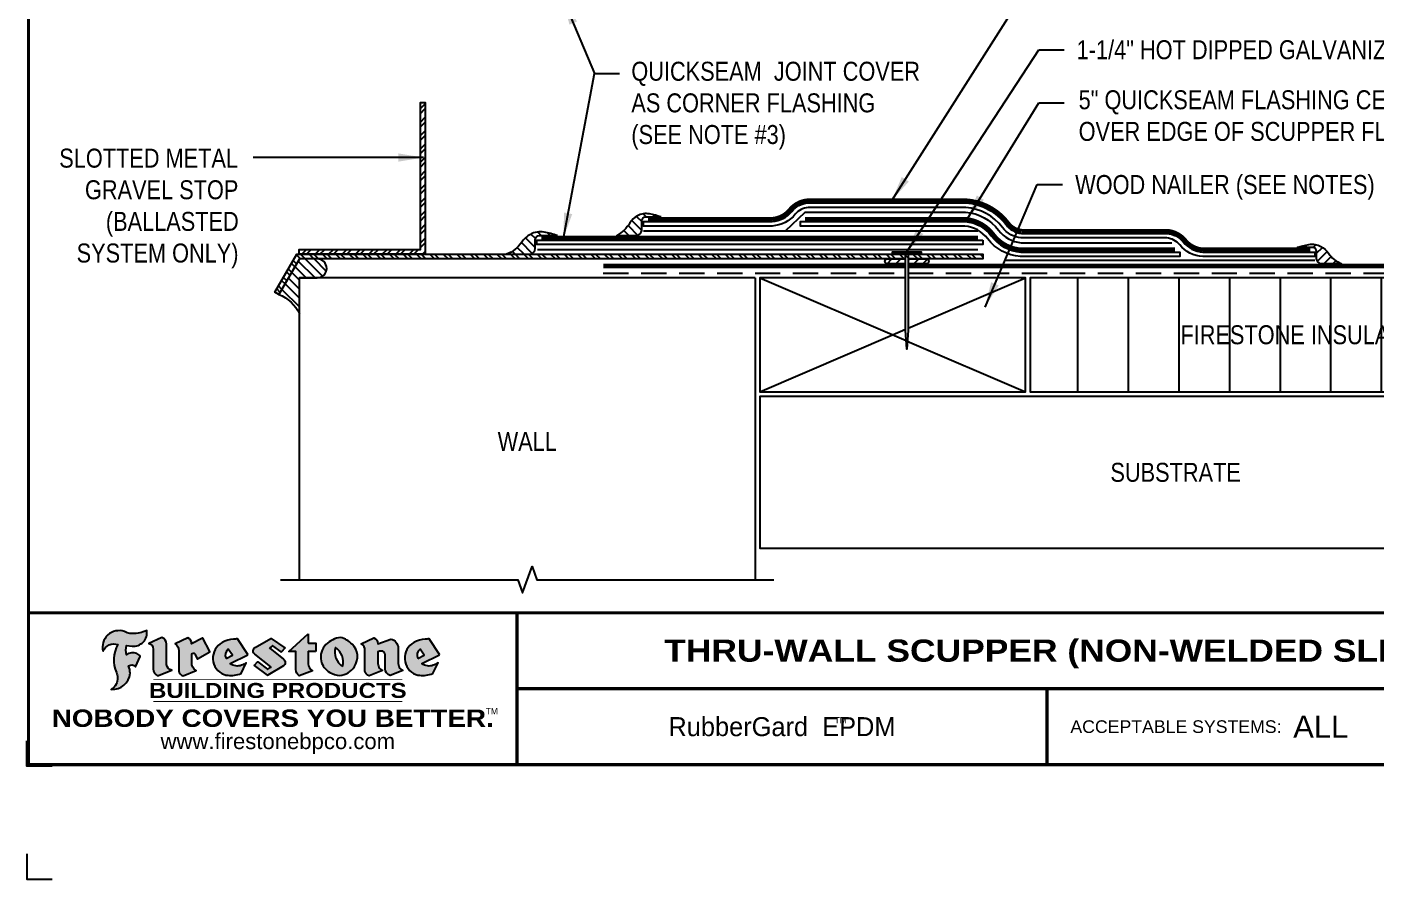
# Model space of a CAD drawing. Header units: inches. Extents: x 233.4 to 253.5, y 56 to 72.7.
# Drawn here: x 233.45 to 246.78, y 55.96 to 64.38 of the extents above; entities that cross this region are included whole.
import ezdxf
from ezdxf.enums import TextEntityAlignment as Align

# ---------------------------------------------------------------- set-up
doc = ezdxf.new("R2010")
doc.units = ezdxf.units.IN
doc.header["$MEASUREMENT"] = 0
doc.linetypes.add('HIDDEN', pattern=[0.375, 0.25, -0.125])
doc.layers.get('0').update_dxf_attribs({"linetype": 'CONTINUOUS'})
doc.layers.get('DEFPOINTS').update_dxf_attribs({"linetype": 'CONTINUOUS'})
for name, color, linetype in [('FSBP-ACCESSORY-OTHER', 7, 'CONTINUOUS'), ('FSBP-ADHESIVE', 1, 'HIDDEN'), ('FSBP-ANNO-NOTE', 7, 'CONTINUOUS'), ('FSBP-INSULATION', 7, 'CONTINUOUS'), ('FSBP-MEMBRANE', 7, 'CONTINUOUS'), ('FSBP-SEALANTS', 1, 'CONTINUOUS'), ('FSBP-SUBSTRATE-GENERIC', 9, 'CONTINUOUS'), ('FSBP-TTLB', 7, 'CONTINUOUS'), ('FSBP-TTLB-BORDER', 7, 'CONTINUOUS'), ('FSBP-TTLB-TEXT', 7, 'CONTINUOUS'), ('FSBP-WALL-CURB', 9, 'CONTINUOUS'), ('FSBP-WOOD', 7, 'CONTINUOUS')]:
    doc.layers.add(name, color=color, linetype=linetype)
doc.styles.add('FSBP_ARIAL', font='arial.ttf')
doc.styles.add('FSBP_ARIAL_BOLD', font='')
doc.styles.add('FSBP_ARIAL_NAR', font='ARIALN.TTF')
doc.styles.add('FSBP_BANKGOTHIC', font='bgothm.ttf')
doc.styles.get('FSBP_ARIAL_BOLD').set_extended_font_data('Arial Black')
doc.linetypes.add('ZIGZAG', pattern='A,0.0001,-0.2,[131,ltypeshp.shx,S=0.2,R=0,X=-0.2,Y=0],-0.4,[131,ltypeshp.shx,S=0.2,R=180,X=0.2,Y=0],-0.2', length=0.8001)
doc.dimstyles.new('FSBP-LEADER', dxfattribs={"dimtxt": 0.1875, "dimasz": 0.25, "dimexe": 0.0625, "dimexo": 0.125, "dimgap": 0.125, "dimtad": 0, "dimtih": 1, "dimtoh": 1, "dimdec": 4, "dimzin": 0, "dimdsep": 46, "dimlunit": 4, "dimtxsty": 'FSBP_ARIAL_NAR', "dimcen": 0.09375, "dimclrd": 256, "dimclre": 256, "dimclrt": 256, "dimadec": 0, "dimazin": 0, "dimtfac": 1, "dimtdec": 4, "dimtofl": 0, "dimtmove": 0, "dimatfit": 3, "dimfxl": 0, "dimtolj": 1, "dimtzin": 0, "dimlwd": -1, "dimlwe": -1, "dimarcsym": 0})

# ---------------------------------------------------------------- blocks, each defined once
blk = doc.blocks.new('TTLB-EPDM_1')
at = {"layer": 'FSBP-TTLB-TEXT'}
h = blk.add_hatch(color=1, dxfattribs=at)
edge = h.paths.add_edge_path()
edge.add_arc((1.037309769669573, -0.1982514792917306), 0.1319107607348553, 264.0410451462098, 370.3106169565175)
edge.add_arc((1.027551646585694, 0.1214293576525799), 0.3273056962876235, 270.05058356628535, 295.23459397187514, ccw=False)
edge.add_arc((1.022801957313345, -0.06680179986895154), 0.1391656561713503, 249.3281275763668, 272.0749124149863, ccw=False)
edge.add_line((0.9736743133014443, -0.1970076156048179), (0.9474927838574558, -0.1852745150568325))
edge.add_arc((0.8939498971398288, -0.3394262635682071), 0.1631857907024099, 70.84590087378872, 194.3325259843273)
edge.add_arc((0.8444260109029493, -0.4259936440910768), 0.1179914261095279, 70.96950098067128, 156.9641407594482, ccw=False)
edge.add_arc((1.153141409296894, -0.4684497516079468), 0.3110405457095052, 150.3231137483159, 203.2084295854517)
edge.add_arc((0.7562495500622943, -0.6412608153899899), 0.1218587156617311, 0.8849157075190988, 24.34668939894999, ccw=False)
edge.add_arc((0.7493781665697374, -0.6475258110744375), 0.1289731377238325, -58.36655102076742, 3.6216782311386737, ccw=False)
edge.add_arc((0.8256699029544474, -0.5792158350996106), 0.1783301886510354, 267.2205474105585, 354.1381621173521)
edge.add_arc((0.7903121048625305, -0.6011409294291745), 0.212787892960859, 0.9996158580669322, 21.00503380861244)
edge.add_arc((1.01880712263941, -0.5666691048185161), 0.05136395668415847, 40.82117713173261, 125.52727787225791, ccw=False)
edge.add_line((1.057676976260041, -0.5330924682126437), (1.102776947655911, -0.4308018311949837))
edge.add_arc((1.040858222524664, -0.4699705673995949), 0.07326744446031509, 32.31675181867256, 66.31481236598174)
edge.add_arc((1.032262518825329, -0.5063316993097662), 0.1102246948011782, 69.8179132332389, 125.254734720681)
edge.add_arc((1.127708877207287, -0.368959353531244), 0.1659710644737306, 164.1569669952081, 196.5811013160487, ccw=False)
edge.add_line((0.9680425188342383, -0.3236487780942383), (1.023615334387159, -0.3294494641845773))
h = blk.add_hatch(color=1, dxfattribs=at)
edge = h.paths.add_edge_path()
edge.add_line((1.275239419159561, -0.6223407783464694), (1.415345367376062, -0.5660418822574371))
edge.add_arc((1.421019305783958, -0.5090099247487757), 0.05731350411836949, 181.9717871001989, 264.31851000495806, ccw=False)
edge.add_line((1.363739737527226, -0.5109819325197265), (1.363412352251203, -0.3102363679013962))
edge.add_arc((1.294263659668751, -0.3103491388303989), 0.06914878453844908, 0.0934405599591014, 72.42834396969012)
edge.add_line((1.315139561173908, -0.2444268274366692), (1.186839444240604, -0.3024209471341379))
edge.add_arc((1.175246268095289, -0.3585110609420917), 0.05727567197445628, -0.017399788185912257, 78.322067691347, ccw=False)
edge.add_line((1.232521937428658, -0.3585284546236807), (1.232574268422297, -0.555126496687123))
edge.add_arc((1.305699496415486, -0.5558575689677219), 0.07312888236350451, 179.4272023230205, 245.3845503102953)
h = blk.add_hatch(color=1, dxfattribs=at)
edge = h.paths.add_edge_path()
edge.add_line((1.792026821926584, -0.3839679064720229), (1.722158956877934, -0.2518542302253621))
edge.add_arc((1.720119655279638, -0.2529327078887852), 0.002306916790721817, 27.87197133405656, 117.3766794470751)
edge.add_line((1.719058846382097, -0.250884159729182), (1.610638460368705, -0.3070279753467702))
edge.add_arc((1.547088841662962, -0.3061026658494403), 0.06355635479880145, 359.165808011073, 425.8793658831422)
edge.add_line((1.573061729235633, -0.2480956029480268), (1.446879247402876, -0.3051325108639702))
edge.add_arc((1.407812067100189, -0.370357133046621), 0.07602957263902092, -3.441403975725109, 59.07992244284969, ccw=False)
edge.add_line((1.483704536400296, -0.3749210150788969), (1.483704536400296, -0.5723838140635706))
edge.add_arc((1.54053746518044, -0.568254406115083), 0.05698275005415228, 184.1557352478595, 255.3066498366543)
edge.add_line((1.526084036778343, -0.6233736605654059), (1.657291340682093, -0.570650514527486))
edge.add_arc((1.688298576827198, -0.5021390388423987), 0.0752015358480571, 207.5160880841914, 245.649226723163, ccw=False)
edge.add_arc((1.721050197024907, -0.4914488168456328), 0.1093332836229113, 179.4823365255141, 204.5537900001094, ccw=False)
edge.add_line((1.611721375809452, -0.4904610114968335), (1.611721375809452, -0.4126404716788983))
edge.add_arc((1.628589765097195, -0.414159299036043), 0.01693662875851176, 28.356188110622725, 174.8549701683585, ccw=False)
edge.add_arc((1.627340435522395, -0.4197189881350504), 0.02111886817708033, 22.216893572439517, 40.10213956426492, ccw=False)
edge.add_line((1.646891420738257, -0.4117336534413738), (1.666638796144639, -0.4549750258192233))
edge.add_arc((1.668737246926742, -0.4540167099035481), 0.002306916790685496, 204.545128184284, 299.6323508190091)
edge.add_line((1.669877862091766, -0.4560219186518992), (1.791128135493295, -0.3870515928837648))
edge.add_line((1.791128135493295, -0.3870515928837648), (1.792026821926584, -0.3839679064720229))
h = blk.add_hatch(color=1, dxfattribs=at)
h.paths.add_polyline_path([(2.063388732080512, -0.2583237030618903, 0.02524281661523788), (2.025024361750752, -0.2610532129309178, 0.1213611957758757), (1.901773912052249, -0.3008158885520373, 0.6151668103976068), (1.93274136141747, -0.6099060679591872, 0.05306812109568645), (1.967936229862175, -0.617865745600497, 0.1150932231766138), (2.099126721549737, -0.5994933789882708), (2.151195569562105, -0.4944891916583316, -0.08755405562188731), (2.104230609512001, -0.5187113292177372, -0.265591761123442), (1.992692314386659, -0.5010701623316862), (2.165347897647223, -0.4141184325909109, 0.4518949533370738), (2.166222728871162, -0.4107679608846269)])
h.paths.add_polyline_path([(2.014217313945437, -0.4188965037300676), (1.951113654018855, -0.4515330109460507, -0.3720533890450154), (1.973177450672722, -0.3607130665457561)], flags=16)
h = blk.add_hatch(color=1, dxfattribs=at)
edge = h.paths.add_edge_path()
edge.add_arc((2.260407392426802, -0.3775796671688782), 0.04152450223225729, 123.20805433950699, 232.2027298779723, ccw=False)
edge.add_line((2.237665217914071, -0.3428366421988329), (2.393535971665983, -0.2540943745380986))
edge.add_arc((2.394677353533142, -0.2560991469722482), 0.002306916790741334, 55.64644466176611, 119.65426054492559, ccw=False)
edge.add_line((2.395979141996861, -0.2541946229174954), (2.531809646140459, -0.3470380726374032))
edge.add_arc((2.530468902927946, -0.3489153772789875), 0.002306916790700397, -42.731101238422525, 54.4661353739603, ccw=False)
edge.add_line((2.532163440279987, -0.3504807552658491), (2.498457913851155, -0.3869673252714421))
edge.add_arc((2.496763376499139, -0.3854019472845934), 0.002306916790672934, 233.7527076894875, 317.26889876138785, ccw=False)
edge.add_line((2.495399362263356, -0.38726241234572), (2.413849913492982, -0.3274738082119626))
edge.add_arc((2.412485899257181, -0.3293342732731342), 0.002306916790720064, 53.75270768979358, 124.4135619297835)
edge.add_line((2.41118211687575, -0.3274311136421062), (2.382933981293377, -0.346782838468144))
edge.add_arc((2.38423776367478, -0.3486859980991606), 0.002306916790694898, 124.4135619293799, 231.8459020253626)
edge.add_line((2.382812599816248, -0.3505000469010184), (2.519899969301207, -0.4581994452042721))
edge.add_arc((2.494247019847682, -0.4908523236374461), 0.04152450223225742, -55.21225898295222, 51.84590202520428, ccw=False)
edge.add_line((2.517938320565804, -0.5249552055672808), (2.364434947484597, -0.6179520922513717))
edge.add_arc((2.36323960192349, -0.6159790200102006), 0.002306916790726996, 233.2955624372927, 301.20872157023314, ccw=False)
edge.add_line((2.361860787187538, -0.6178285429225383), (2.231266621301074, -0.5204709167214361))
edge.add_arc((2.232647938930649, -0.5186232623475259), 0.002306916790697672, 135.5134179846393, 233.21798691998708, ccw=False)
edge.add_line((2.231002150870836, -0.5170067083764565), (2.262839375599356, -0.4845937328397696))
edge.add_arc((2.264485163659225, -0.4862102868108537), 0.002306916790748497, 53.0352839999411, 135.513417985369, ccw=False)
edge.add_line((2.265872365996302, -0.4843670465239001), (2.361834678328762, -0.5565872257804898))
edge.add_arc((2.363221880665761, -0.5547439854936304), 0.002306916790627066, 233.0352840000685, 302.2362632414394)
edge.add_line((2.36445241715569, -0.5566953042850713), (2.39428499383348, -0.5378823484768844))
edge.add_arc((2.393054457343549, -0.5359310296853765), 0.002306916790685166, 302.2362632406177, 412.2027298768422)
edge.add_line((2.394468296066179, -0.5341081404551886), (2.234958295420142, -0.4103916733127022))
h = blk.add_hatch(color=1, dxfattribs=at)
edge = h.paths.add_edge_path()
edge.add_line((2.763460561272041, -0.2072496393923444), (2.763460561272041, -0.2969520779963801))
edge.add_arc((2.765767478062699, -0.2969520779963943), 0.00230691679065842, 179.9999999996471, 269.9999999996471)
edge.add_line((2.765767478062685, -0.2992589947870528), (2.835417693520355, -0.2992589947870528))
edge.add_arc((2.835417693520355, -0.3015659115777538), 0.002306916790701052, 0, 90, ccw=False)
edge.add_line((2.837724610311056, -0.3015659115777538), (2.837724610311056, -0.3790761307453892))
edge.add_arc((2.83541769352037, -0.3790761307453749), 0.002306916790686842, 269.99999999964706, 359.99999999964706, ccw=False)
edge.add_line((2.835417693520355, -0.3813830475360618), (2.765767478062685, -0.3813830475360618))
edge.add_arc((2.765767478062699, -0.3836899643267202), 0.00230691679065842, 90.00000000035294, 180.0000000003529)
edge.add_line((2.763460561272041, -0.3836899643267344), (2.763460561272041, -0.5033995910642801))
edge.add_arc((2.836735953378943, -0.5071368822038516), 0.07337063740681413, 177.0802527808789, 245.3249543133826)
edge.add_line((2.806105814540615, -0.5738080530967267), (2.674529557384915, -0.6226036013049594))
edge.add_arc((2.708610405062069, -0.564298408791804), 0.06753517344606039, 177.0345319916277, 239.6926428024901, ccw=False)
edge.add_line((2.641165668230087, -0.560804539009709), (2.641165668230087, -0.3836899643267344))
edge.add_arc((2.638858751439429, -0.3836899643267202), 0.00230691679065842, 359.9999999996471, 449.999999999647)
edge.add_line((2.638858751439443, -0.3813830475360618), (2.572857950769389, -0.3813830475360618))
edge.add_line((2.572857950769389, -0.3813830475360618), (2.763460561272041, -0.2072496393923444))
h = blk.add_hatch(color=1, dxfattribs=at)
edge = h.paths.add_edge_path(flags=16)
edge.add_arc((2.940363509127394, -0.4847985213681437), 0.1684614578629418, 344.5558804047865, 417.0140046669545)
edge.add_arc((3.194458079644619, -0.3883534532477785), 0.1684614578629414, 164.5558804047864, 237.0140046669546)
edge = h.paths.add_edge_path()
edge.add_arc((3.069375116502199, -0.4399344555144872), 0.1828726885096673, 136.0914512150047, 191.213418978326)
edge.add_arc((3.064939550433406, -0.4318234379590333), 0.1803148804748503, 194.0167254156723, 240.6663730831859)
edge.add_arc((3.098047041778981, -0.3845058757092554), 0.2378525180183701, 239.2975390661776, 264.2889872773176)
edge.add_arc((3.04884478212623, -0.4190232383793012), 0.203760689247156, 277.1986764832036, 326.503572961274)
edge.add_arc((3.077739326803546, -0.4341046616465112), 0.171374865791709, 325.3768876809902, 406.3828327799087)
edge.add_arc((3.011839488065919, -0.4896144380417797), 0.2571945645850002, 44.28462553519766, 73.82901434867304)
edge.add_arc((3.117152499586992, -0.4983433120546693), 0.2579560664039132, 97.50292863483666, 134.1039137579027)
h = blk.add_hatch(color=1, dxfattribs=at)
edge = h.paths.add_edge_path()
edge.add_line((3.322690228557462, -0.5721896537377091), (3.322690228557462, -0.3749210150788969))
edge.add_arc((3.246797759257384, -0.3703571330465745), 0.076029572638996, 356.5585960242387, 419.0799224428129)
edge.add_line((3.285864939560099, -0.3051325108639702), (3.412047421392799, -0.2480956029480268))
edge.add_arc((3.386074533820159, -0.3061026658494941), 0.06355635479883807, 0.3962622833877276, 65.87936588318718, ccw=False)
edge.add_line((3.449629368605429, -0.3056631084210863), (3.580526418688805, -0.2593848434574539))
edge.add_arc((3.555744121700958, -0.3530904070730321), 0.09692726601172152, 2.366977007666776, 75.18615851992018, ccw=False)
edge.add_line((3.652588689330287, -0.3490873311063041), (3.652588689330287, -0.4883770011386872))
edge.add_arc((3.761877549389556, -0.4914934052703811), 0.1093332836229047, 178.3666365323574, 204.5537900000422)
edge.add_arc((3.729125929191727, -0.5021836272670953), 0.07520153584796169, 207.5160880841711, 245.2240541443093)
edge.add_line((3.697611150971852, -0.5704631245385627), (3.572585913552643, -0.6207021253773775))
edge.add_arc((3.59534718600759, -0.5526356419907701), 0.07177131519198746, 180.3328587115751, 251.51018566665869, ccw=False)
edge.add_line((3.523577081955409, -0.5530525936986663), (3.523577081955409, -0.4153032515383615))
edge.add_arc((3.486319529276879, -0.4148773504126441), 0.0372599868942854, 359.3450650296066, 449.0500281941028)
edge.add_arc((3.482769874121713, -0.4419622099033496), 0.06447454900600783, 86.29402372314017, 119.8211331593848)
edge.add_line((3.450707067966732, -0.3860252459975726), (3.450707067966732, -0.4904610114968335))
edge.add_arc((3.560035889182251, -0.491448816845647), 0.1093332836229751, 179.4823365255069, 204.5537900001023)
edge.add_arc((3.527284268984408, -0.5021390388424952), 0.07520153584796385, 207.5160880841699, 245.6492267231416)
edge.add_line((3.496277032839316, -0.570650514527486), (3.365069728935509, -0.6233736605654059))
edge.add_arc((3.37950248606194, -0.5682868177318081), 0.05694615642555727, 183.9298782390169, 255.318496325343, ccw=False)
h = blk.add_hatch(color=1, dxfattribs=at)
h.paths.add_polyline_path([(3.957695472291277, -0.2583237030618903, 0.02524281661523822), (3.919331101961575, -0.2610532129309178, 0.1085638477195505), (3.807890832595604, -0.2939221658134414, 0.6425897848490651), (3.827048101628293, -0.6099060679591872, 0.05306812109569052), (3.862242970072884, -0.617865745600497, 0.1150932231766133), (3.993433461760503, -0.5994933789882708), (4.045502309772871, -0.4944891916583316, -0.08755405562189084), (3.998537349722767, -0.5187113292177372, -0.2655917611234366), (3.886999054597368, -0.5010701623316862), (4.059654637857989, -0.4141184325909109, 0.4518949533370731), (4.060529469081928, -0.4107679608846269)])
h.paths.add_polyline_path([(3.90852405415626, -0.4188965037300676), (3.845420394229677, -0.4515330109460507, -0.3720533890450147), (3.867484190883488, -0.3607130665457561)], flags=16)
at = {"layer": 'DEFPOINTS', "color": 1}
blk.add_lwpolyline([(0.234375, -1.515625), (-0.015625, -1.515625), (-0.015625, -1.265625)], dxfattribs=at)
at = {"layer": 'DEFPOINTS', "linetype": 'Continuous', "ltscale": 1.75}
blk.add_lwpolyline([(-0.015625, -2.380833333333342), (-0.015625, -2.630833333333342), (0.234375, -2.630833333333342)], dxfattribs=at)
at = {"layer": 'FSBP-TTLB', "const_width": 0.03125}
for points in [[(0, 0), (0, -1.5), (20, -1.5), (20, 0), (0, 0)], [(4.825208527206769, 0), (4.825208527206769, -0.75)], [(4.825208527206769, -0.75), (15.84028770518938, -0.75)], [(4.825208527206769, -0.75), (4.825208527206769, -1.5)]]:
    blk.add_lwpolyline(points, dxfattribs=at)
at = {"layer": 'FSBP-TTLB-BORDER', "const_width": 0.03125}
blk.add_lwpolyline([(20, 0), (20, 13), (0, 13), (0, 0)], dxfattribs=at)
at = {"layer": 'FSBP-TTLB-TEXT', "color": 1}
blk.add_line((0.7358432058323388, -0.379822754145593), (0.7358432058323388, -0.379822754145593), dxfattribs=at)
for points in [[(1.023615323725323, -0.3294494630716969, 0.5000510906601082), (1.167090420776901, -0.1746414942047778, -0.1103304102359608), (1.027840608309816, -0.2058762110801382, -0.09957876667165425), (0.9736743133014443, -0.1970076156048179), (0.9474927838574558, -0.1852745150568325, 0.5978159689075124), (0.7358432058323388, -0.379822754145593, -0.3938834584182213), (0.8828996422548698, -0.3144510229727047, 0.2349406564350952), (0.86727108227484, -0.5910237178633082, -0.1027304183841549), (0.8780937320133262, -0.6393788197974146, -0.2772692352614086), (0.8170223912655956, -0.7573362346216896, 0.3985429150902959), (1.003067614090241, -0.5974286950643517, 0.0875124847930418), (0.9889600163401155, -0.5248671157293501, -0.3874031597924062), (1.057676976260041, -0.5330924682126437), (1.102776947655911, -0.4308018311949837, 0.1494423498871741), (1.07029056398062, -0.4028746979725923, 0.2467195073738216), (0.9686394281704906, -0.4163228904100862, -0.1424285161541127), (0.9680425188342383, -0.3236487780942383), (1.023615334387159, -0.3294494641845773)], [(2.166222728871162, -0.4107679608846269), (2.063388732080512, -0.2583237030618903, 0.02524281661523788), (2.025024361750752, -0.2610532129309178, 0.1085638477195265), (1.913584092384895, -0.2939221658134414, 0.6425897848491228), (1.93274136141747, -0.6099060679591872, 0.05306812109568648), (1.967936229862175, -0.617865745600497, 0.1150932231766137), (2.099126721549737, -0.5994933789882708), (2.151195569562105, -0.4944891916583316, -0.0875540556218873), (2.104230609512001, -0.5187113292177372, -0.2655917611234418), (1.992692314386659, -0.5010701623316862), (2.165347897647223, -0.4141184325909109)], [(2.763460561272041, -0.2072496393923444), (2.763460561272041, -0.2969520779963801, 0.4142135623730958), (2.765767478062685, -0.2992589947870528), (2.835417693520355, -0.2992589947870528, -0.414213562373095), (2.837724610311056, -0.3015659115777538), (2.837724610311056, -0.3790761307453892, -0.4142135623730938), (2.835417693520355, -0.3813830475360618), (2.765767478062685, -0.3813830475360618, 0.4142135623730958), (2.763460561272041, -0.3836899643267344), (2.763460561272041, -0.5033995910642801, 0.3068985753588853), (2.806105814540615, -0.5738080530967267), (2.674529557384915, -0.6226036013049594, -0.2804194150632976), (2.641165668230087, -0.560804539009709), (2.641165668230087, -0.3836899643267344, 0.414213562373095), (2.638858751439443, -0.3813830475360618), (2.572857950769389, -0.3813830475360618), (2.763460561272041, -0.2072496393923444)], [(4.060529469081928, -0.4107679608846269), (3.957695472291277, -0.2583237030618903, 0.02524281661523788), (3.919331101961575, -0.2610532129309178, 0.1085638477195265), (3.807890832595604, -0.2939221658134414, 0.6425897848491228), (3.827048101628293, -0.6099060679591872, 0.05306812109568648), (3.862242970072884, -0.617865745600497, 0.1150932231766137), (3.993433461760503, -0.5994933789882708), (4.045502309772871, -0.4944891916583316, -0.0875540556218873), (3.998537349722767, -0.5187113292177372, -0.2655917611234418), (3.886999054597368, -0.5010701623316862), (4.059654637857989, -0.4141184325909109)], [(4.059654637857989, -0.4141184325909109, 0.4518949533370731), (4.060529469081928, -0.4107679608846269, 0.4518949533370731)]]:
    blk.add_lwpolyline(points, format="xyb", dxfattribs=at)
for points in [[(1.275239419159561, -0.6223407783464694), (1.415345367376062, -0.5660418822574371, -0.3756100036733062), (1.363739737527226, -0.5109819325197265), (1.363412352251203, -0.3102363679013962, 0.3265360292958048), (1.315139561173908, -0.2444268274366692), (1.186839444240604, -0.3024209471341379, -0.3557863980845349), (1.232521937428658, -0.3585284546236807), (1.232574268422297, -0.555126496687123, 0.2960110723418457)], [(1.792026821926584, -0.3839679064720229), (1.722158956877934, -0.2518542302253621, 0.4116839150163434), (1.719058846382097, -0.250884159729182), (1.610638460368705, -0.3070279753467702, 0.2996033003794034), (1.573061729235633, -0.2480956029480268), (1.446879247402876, -0.3051325108639702, -0.2797757560995365), (1.483704536400296, -0.3749210150788969), (1.483704536400296, -0.5723838140635706, 0.320828638474519), (1.526084036778343, -0.6233736605654059), (1.657291340682093, -0.570650514527486, -0.1679398621276611), (1.621603752698661, -0.5368819723450571, -0.1098333365370753), (1.611721375809452, -0.4904610114968335), (1.611721375809452, -0.4126404716788983, -0.743334502655012), (1.64349420176768, -0.4061152228778298, -0.07819791644735608), (1.646891420738257, -0.4117336534413738), (1.666638796144639, -0.4549750258192233, 0.4404648714563479), (1.669877862091766, -0.4560219186518992), (1.791128135493295, -0.3870515928837648)], [(2.234958295420142, -0.4103916733127022, -0.5150044486718882), (2.237665217914071, -0.3428366421988329), (2.393535971665983, -0.2540943745380986, -0.2867822934100265), (2.395979141996861, -0.2541946229174954), (2.531809646140459, -0.3470380726374032, -0.4515027974650387), (2.532163440279987, -0.3504807552658491), (2.498457913851155, -0.3869673252714421, -0.3814439164929681), (2.495399362263356, -0.38726241234572), (2.413849913492982, -0.3274738082119626, 0.3184718635035665), (2.41118211687575, -0.3274311136421062), (2.382933981293377, -0.346782838468144, 0.5064094529656681), (2.382812599816248, -0.3505000469010184), (2.519899969301207, -0.4581994452042721, -0.5043597839115849), (2.517938320565804, -0.5249552055672808), (2.364434947484597, -0.6179520922513717, -0.3053163970316367), (2.361860787187538, -0.6178285429225383), (2.231266621301074, -0.5204709167214361, -0.4541703869768119), (2.231002150870836, -0.5170067083764565), (2.262839375599356, -0.4845937328397696, -0.3762644290664977), (2.265872365996302, -0.4843670465239001), (2.361834678328762, -0.5565872257804898, 0.3114700032088108), (2.36445241715569, -0.5566953042850713), (2.39428499383348, -0.5378823484768844, 0.520381097387146), (2.394468296066179, -0.5341081404551886)], [(2.937624918725987, -0.3131105398334029, 0.2452625673097023), (2.889993533867141, -0.4754966266250307, 0.2064059665179019), (2.976604338974084, -0.5890186876871866, 0.1094800500670344), (3.074378098474654, -0.6211778035979165, 0.2185147641853038), (3.218764944843201, -0.5314757029352819, 0.3689489483072479), (3.195959963110113, -0.3100352223135445, 0.1296305888694145), (3.0834694040758, -0.242595816912754, 0.1610736375384317)], [(3.322690228557462, -0.5721896537377091), (3.322690228557462, -0.3749210150788969, 0.2797757560995341), (3.285864939560099, -0.3051325108639702), (3.412047421392799, -0.2480956029480268, -0.2937618496109166), (3.449629368605429, -0.3056631084210863), (3.580526418688805, -0.2593848434574539, -0.3288760160581939), (3.652588689330287, -0.3490873311063041), (3.652588689330287, -0.4883770011386872, 0.114762897203527), (3.662431105063263, -0.536926560769686, 0.166032965990522), (3.697611150971852, -0.5704631245385627), (3.572585913552643, -0.6207021253773775, -0.3209557512194564), (3.523577081955409, -0.5530525936986663), (3.523577081955409, -0.4153032515383615, 0.4127061514896111), (3.48693727661589, -0.3776224848030694, 0.1473421876160361), (3.450707067966732, -0.3860252459975726), (3.450707067966732, -0.4904610114968335, 0.1098333365370753), (3.460589444855941, -0.5368819723450855, 0.1679398621276611), (3.496277032839316, -0.570650514527486), (3.365069728935509, -0.6233736605654059, -0.3219729545308964), (3.322690228557462, -0.5721896537377091, 29.1476284739)], [(1.951113654018855, -0.4515330109460507), (2.014217313945437, -0.4188965037300676), (1.973177450672722, -0.3607130665457561, 0.3720533890450154)], [(3.10274193015772, -0.5296595419651595, 0.3271311138286319), (3.032079658614293, -0.3434924326507627, 0.3271311138286322)], [(3.845420394229677, -0.4515330109460507), (3.90852405415626, -0.4188965037300676), (3.867484190883488, -0.3607130665457561, 0.3720533890450154)]]:
    blk.add_lwpolyline(points, format="xyb", close=True, dxfattribs=at)
at = {"layer": 'FSBP-TTLB-TEXT'}
for points, const_width in [([(1.233926579809207, -0.6584455781731435), (3.691229482685259, -0.6584455781731577)], 0.0078125), ([(10.06152282927678, -0.75), (10.06152282927678, -1.5)], 0.03125), ([(1.233926579809207, -0.8761560960495984), (3.691229482685259, -0.8761560960495842)], 0.0078125)]:
    blk.add_lwpolyline(points, dxfattribs=dict(at, const_width=const_width))
at = {"layer": 'FSBP-TTLB-TEXT', "color": 1}
for centre, start, end in [((1.789987520328282, -0.3850463841354355), 299.6323508193319, 27.87197133380463), ((2.164310260790558, -0.412058050385383), 296.7304547840455, 34.00233684987403)]:
    blk.add_arc(centre, 0.00230691679068068, start, end, dxfattribs=at)
at = {"layer": 'FSBP-TTLB-TEXT', "lineweight": 18, "style": 'FSBP_ARIAL_BOLD'}
blk.add_text('BUILDING PRODUCTS', height=0.1484375, dxfattribs=at).set_placement((2.462578031247233, -0.7673008371113639), align=Align.MIDDLE_CENTER)
at = {"layer": 'FSBP-TTLB-TEXT', "color": 1}
for s, height, style, p in [('NOBODY COVERS YOU BETTER.', 0.171875, 'FSBP_ARIAL_BOLD', (2.412604263603384, -1.041650450587369)), ('TM', 0.0625, 'FSBP_BANKGOTHIC', (4.576671173373001, -0.9725745042934193))]:
    blk.add_text(s, height=height, dxfattribs=dict(at, style=style)).set_placement(p, align=Align.MIDDLE_CENTER)
at = {"layer": 'FSBP-TTLB-TEXT'}
for s, height, style, p in [('RubberGard  EPDM', 0.1875, 'FSBP_BANKGOTHIC', (7.443365678241776, -1.125)), ('TM', 0.0625, 'FSBP_BANKGOTHIC', (8.023397742165457, -1.062518816683806)), ('www.firestonebpco.com', 0.15625, 'FSBP_ARIAL', (2.462578031247233, -1.268657306740124))]:
    blk.add_text(s, height=height, dxfattribs=dict(at, style=style)).set_placement(p, align=Align.MIDDLE_CENTER)
at = {"layer": 'FSBP-TTLB-TEXT', "style": 'FSBP_ARIAL'}
blk.add_text('ACCEPTABLE SYSTEMS:', height=0.125, dxfattribs=at).set_placement((10.29281281591562, -1.125), align=Align.MIDDLE_LEFT)
at = {"layer": 'FSBP-TTLB-TEXT'}
for tag, height, style, p in [('MAXIMUM_WARRANTY', 0.1875, 'FSBP_ARIAL_BOLD', (18.03987100774941, 0.2240244307510579)), ('ACCPT_SYSTEMS', 0.21875, 'FSBP_ARIAL', (12.49438170418193, -1.125))]:
    blk.add_attdef(tag, text='', height=height, dxfattribs=dict(at, style=style)).set_placement(p, align=Align.MIDDLE_LEFT)
for tag, height, style, p in [('DETAIL_DESCP_LINE_1', 0.21875, 'FSBP_ARIAL_BOLD', (10.33118450231211, -0.3736318192489421)), ('ISSUE_REV_DATE', 0.21875, 'FSBP_ARIAL', (16.84069633627263, -0.7282559425942452)), ('DETAIL_NUMBER', 0.4375, 'FSBP_ARIAL', (18.91941590748775, -0.8931630692489421))]:
    blk.add_attdef(tag, text='', height=height, dxfattribs=dict(at, style=style)).set_placement(p, align=Align.MIDDLE_CENTER)
blk = doc.blocks.new('FSBP_HOT-DIPPED-NAIL')
at = {"layer": 'FSBP-ACCESSORY-OTHER'}
blk.add_lwpolyline([(0, 0.1875), (0, -0.1875), (-0.03125, -0.1875), (-0.03125000000005684, 0.1875)], close=True, dxfattribs=at)
blk.add_lwpolyline([(0, 0.015625), (1, 0.015625), (1.25, 0), (1, -0.015625), (0, -0.015625)], dxfattribs=at)

msp = doc.modelspace()

# ---------------------------------------------------------------- hatches: boundary and pattern name
at = {"layer": 'FSBP-ACCESSORY-OTHER'}
h = msp.add_hatch(dxfattribs=at)
h.set_pattern_fill('STEEL', color=256, scale=0.75, style=0)
h.set_pattern_definition([(45, (22, -5.684341886080801e-14), (-0.06629126073623882, 0.06629126073623884), []), (45, (22, 0.04687499999994316), (-0.06629126073623882, 0.06629126073623884), [])])
h.paths.add_polyline_path([(237.3818680811467, 62.13670687975796), (236.1372475536551, 62.13670687975796), (236.1372475536551, 62.18358187975797), (237.3349930811467, 62.18358187975797), (237.3349930811467, 63.63670687975796), (237.3818680811467, 63.63670687975796)])
h = msp.add_hatch(dxfattribs=at)
h.set_pattern_fill('STEEL', color=256, scale=0.75, angle=90, style=0)
h.set_pattern_definition([(135, (-70.5310118734911, -19.12061252519423), (-0.06629126073623884, -0.06629126073623882), []), (135, (-70.5778868734911, -19.12061252519423), (-0.06629126073623884, -0.06629126073623882), [])])
edge = h.paths.add_edge_path()
edge.add_line((242.1279059895545, 62.08983187975796), (236.1396247395545, 62.08983187975796))
edge.add_line((236.1396247395545, 62.08983187975796), (235.9365882455724, 61.73816235639028))
edge.add_line((235.9365882455724, 61.73816235639028), (235.8959933047701, 61.76159985639028))
edge.add_line((235.8959933047701, 61.76159985639028), (236.1125614456862, 62.13670687975797))
edge.add_line((236.1125614456862, 62.13670687975797), (242.8896247395545, 62.13670687975796))
edge.add_line((242.8896247395545, 62.13670687975796), (242.8896247395545, 62.08983187975796))
edge.add_line((242.8896247395545, 62.08983187975796), (242.1513434895545, 62.08983187975796))
at = {"layer": 'FSBP-INSULATION'}
h = msp.add_hatch(dxfattribs=at)
h.set_pattern_fill('LINE', color=256, scale=4, angle=90, style=0)
h.set_pattern_definition([(90, (-69.67042211957923, -19.12061252519423), (-0.5, 3.061515884555943e-17), [])])
h.paths.add_polyline_path([(243.3583747395545, 61.9026081918694), (243.3583747395545, 60.7776081918694), (248.3397272442949, 60.77760819186939), (248.3397272442948, 61.24635819186941), (248.4685152483318, 61.29323319186939), (248.2109392402578, 61.38698319186939), (248.3397272442947, 61.43385819186939), (248.3397272442948, 61.90260819186939)])
h.paths.add_polyline_path([(244.7938567973691, 61.19465500291987), (247.4685455763596, 61.19465500291987), (247.4685455763596, 61.48568927986394), (244.7938567973691, 61.48568927986394)], flags=24)
at = {"layer": 'FSBP-SEALANTS'}
h = msp.add_hatch(dxfattribs=at)
h.set_pattern_fill('ANSI31', color=256, scale=0.5, style=0)
h.set_pattern_definition([(135, (461.5867317224206, -0.06568777735820674), (0.04419417382415922, 0.04419417382415922), [])])
h.paths.add_polyline_path([(239.4040232680551, 62.44668966785435, -0.1359952059528862), (239.2741918727557, 62.32160791451119), (239.4827028789429, 62.32160791451119, 0.2651581416525658), (239.5208394799379, 62.36949099608429), (239.5208394799379, 62.4662838135163, -0.4142135623729798), (239.5589760809328, 62.50442041451122), (239.7119620623255, 62.50442041451122, 0.0386520136057999), (239.5972270515544, 62.5345096592834, 0.1746679383884406), (239.4787183759361, 62.51457675115366, 0.1130789526885862)])
h = msp.add_hatch(dxfattribs=at)
h.set_pattern_fill('ANSI31', color=256, scale=0.5, angle=90, style=0)
h.set_pattern_definition([(135, (-70.00029381172105, -19.12061252519423), (-0.04419417382415922, -0.04419417382415922), [])])
edge = h.paths.add_edge_path()
edge.add_arc((238.398878089711, 61.48837485992285), 0.8806742413433796, 70.8781122327984, 79.73209376686717)
edge.add_arc((238.5196450310272, 62.15503488122652), 0.2031639180866235, 79.73209376687223, 119.3632301132683)
edge.add_arc((238.5470477182487, 62.106329888411), 0.2590484740222868, 119.3632301132656, 145.1693964540907)
edge.add_arc((238.0659755132688, 62.44106500167586), 0.3270215409559831, 291.4561993874663, 325.1693964540845, ccw=False)
edge.add_line((238.1855966730687, 62.13670687975797), (238.4245917444882, 62.13670687975797))
edge.add_arc((238.3983399750039, 62.20246425081019), 0.07080386464562315, 291.7629566867324, 351.1657288046065)
edge.add_line((238.4683038719443, 62.19159041185352), (238.4683038719443, 62.2767447523018))
edge.add_arc((238.5120159994005, 62.27674475230179), 0.04371212745616239, 90, 180, ccw=False)
edge.add_line((238.5120159994005, 62.32045687975798), (238.6873683523418, 62.32045687975798))
h = msp.add_hatch(dxfattribs=at)
h.set_pattern_fill('ANSI31', color=256, scale=0.5, style=0)
h.set_pattern_definition([(45, (-70.81111626848075, -19.12061252519423), (-0.04419417382415922, 0.04419417382415922), [])])
edge = h.paths.add_edge_path()
edge.add_arc((246.2483834275678, 61.47665908272764), 0.7683433432126443, 460.2679062331328, 469.1218877672016, ccw=False)
edge.add_arc((246.1430204328481, 62.05828593804855), 0.1772501530245075, 420.63676988673166, 460.2679062331278, ccw=False)
edge.add_arc((246.1191129863436, 62.01579331676565), 0.226006576825507, 394.8306035459093, 420.6367698867344, ccw=False)
edge.add_arc((246.5388239406881, 62.30783262476705), 0.2853096097115224, 214.8306035459155, 248.5438006125337)
edge.add_line((246.4344605818831, 62.04229569186938), (246.2259495756957, 62.04229569186938))
edge.add_arc((246.2488529051949, 62.0996656431445), 0.06177275946121617, 188.8342711953936, 248.2370433132676, ccw=False)
edge.add_line((246.1878129747009, 62.09017877344251), (246.1878129747009, 62.16447159087441))
edge.add_arc((246.149676373706, 62.16447159087441), 0.03813660099490715, 360, 450)
edge.add_line((246.149676373706, 62.20260819186932), (245.9966903923134, 62.20260819186932))
h = msp.add_hatch(dxfattribs=at)
h.set_pattern_fill('ANSI31', color=256, scale=0.5, angle=90, style=0)
h.set_pattern_definition([(135, (-70.5310118734911, -19.12061252519423), (-0.04419417382415922, -0.04419417382415922), [])])
h.paths.add_polyline_path([(236.3144294928702, 62.08983187975796), (236.1396247395545, 62.08983187975796), (235.9365882455724, 61.73816235639028, -0.1872892627290544), (236.1396247395545, 61.54724988076463), (236.1396247395545, 61.9026081918694), (236.3144294928702, 61.9026081918694, 1)])
h = msp.add_hatch(dxfattribs=at)
h.set_pattern_fill('ANSI31', color=256, scale=0.5, style=0)
h.set_pattern_definition([(45, (-70.5310118734911, -19.12061252519423), (-0.04419417382415922, 0.04419417382415922), [])])
h.paths.add_polyline_path([(242.1279059895545, 62.08983187975796), (241.9459166261534, 62.08983187975796, 0.9383693217708102), (241.9459166261534, 62.04229569186939), (242.1279059895544, 62.04229569186938)])
h.paths.add_polyline_path([(242.3333328529556, 62.08983187975796), (242.1513434895545, 62.08983187975796), (242.1513434895545, 62.04229569186941), (242.3333328529556, 62.04229569186939, 0.9383693217706197)])

# ---------------------------------------------------------------- linework, layer by layer
at = {"layer": 'FSBP-ACCESSORY-OTHER'}
for points in [[(237.3818680811467, 62.13670687975796), (236.1372475536551, 62.13670687975796), (236.1372475536551, 62.18358187975797), (237.3349930811467, 62.18358187975797), (237.3349930811467, 63.63670687975796), (237.3818680811467, 63.63670687975796), (237.3818680811467, 62.13670687975796)], [(242.1279059895545, 62.08983187975796), (236.1396247395545, 62.08983187975796), (235.9365882455724, 61.73816235639028), (235.8959933047701, 61.76159985639028), (236.1125614456862, 62.13670687975797), (242.8896247395545, 62.13670687975796), (242.8896247395545, 62.08983187975796), (242.1513434895545, 62.08983187975796)]]:
    msp.add_lwpolyline(points, dxfattribs=at)
at = {"layer": 'FSBP-ADHESIVE', "linetype": 'HIDDEN'}
for p, q in [((239.1396247395544, 61.9494831918694), (242.1279059895544, 61.9494831918694)), ((242.1513434895544, 61.9494831918694), (248.3397272442949, 61.9494831918694))]:
    msp.add_line(p, q, dxfattribs=at)
at = {"layer": 'FSBP-ADHESIVE', "linetype": 'ZIGZAG', "ltscale": 0.15, "flags": 128}
msp.add_lwpolyline([(240.9423466343129, 62.36733187975797), (241.135044105896, 62.55108187975797), (242.7193847853039, 62.55108187975797, -0.2155275343145445), (243.0463650348325, 62.37271901650419, 0.2115913354117148), (243.2682936443443, 62.24948319186935), (244.7570117559571, 62.24948319186935)], format="xyb", dxfattribs=at)
at = {"layer": 'FSBP-ADHESIVE', "linetype": 'ZIGZAG', "ltscale": 0.15}
for points in [[(239.5366321100741, 62.36733187975797), (242.8427497395545, 62.36733187975797)], [(238.4922360066877, 62.18358187975797), (242.8427497395545, 62.18358187975797)], [(243.1068413463745, 62.07745194186938), (246.1720203445648, 62.07745194186938)]]:
    msp.add_lwpolyline(points, dxfattribs=at)
at = {"layer": 'FSBP-INSULATION'}
msp.add_lwpolyline([(248.3397272442949, 61.9026081918694), (243.3583747395545, 61.9026081918694), (243.3583747395545, 60.7776081918694), (248.3397272442949, 60.7776081918694)], dxfattribs=at)
at = {"layer": 'FSBP-MEMBRANE'}
for points in [[(241.1634616699508, 62.59795687975797, 0.1999031469213794), (241.0380895032953, 62.53104172084979, -0.2084475360415913), (240.8106844728037, 62.41442041451122), (239.5366321100741, 62.41442041451122), (239.5366321100741, 62.4594204145112), (240.8092161472751, 62.4594204145112, 0.2071559191906181), (241.0032669583739, 62.55954418329073, -0.2024734946604183), (241.1614250811659, 62.64295687975797), (242.7226638534462, 62.64295687975797, -0.2172579610534472), (243.1196791642311, 62.4280909774187, 0.207144214983331), (243.272783056937, 62.34135819186935), (244.7093216919419, 62.34135819186935, -0.2055023022534281), (244.870144443333, 62.25773196064885, 0.2071559191906181), (245.0641952544318, 62.15760819186934), (246.1720203445648, 62.15760819186934), (246.1720203445648, 62.11260819186935), (245.0627269289031, 62.11260819186935, -0.2084475360415913), (244.8353218984116, 62.22922949820792, 0.2032781058019668), (244.7075615673839, 62.29635819186935), (243.2704868572798, 62.29635819186935, -0.2096097351099949), (243.083770202893, 62.40097001697077, 0.2164700641126606), (242.7210956425174, 62.59795687975797)], [(242.7157512549679, 62.45920687975796, -0.2131731986329701), (242.9730509054338, 62.31734705558969, 0.2144262497699414), (243.2644282172368, 62.15760819186935), (244.8355744851385, 62.15760819186934), (244.8355744851385, 62.11260819186935), (243.2626962266579, 62.11260819186935, -0.2154868056372889), (242.9371419440957, 62.29022609514178, 0.2116612955205823), (242.7138013095351, 62.41420687975796), (241.088169105896, 62.41420687975796), (241.088169105896, 62.45920687975799)]]:
    msp.add_lwpolyline(points, format="xyb", close=True, dxfattribs=at)
msp.add_lwpolyline([(246.1251453445648, 62.18010819186934, 0.045, 0.045, 0), (245.0649746756304, 62.18010819186934, 0.045, 0.045, -0.2063843397520272), (244.8875557157937, 62.27198319186936, 0.045, 0.045, 0.2063843397520601), (244.7101367559571, 62.36385819186934, 0.045, 0.045, 0), (243.2760032110749, 62.36385819186934, 0.045, 0.045, -0.208194982769525), (243.1378040407046, 62.44178015247814, 0.045, 0.045, 0.2176195860987532), (242.7234307250478, 62.66567041451121, 0.045, 0.045, 0), (241.1632746457498, 62.66567041451121, 0.045, 0.045, 0.2063843397520601), (240.9858556859132, 62.57379541451122, 0.045, 0.045, -0.2063843397520272), (240.8084367260764, 62.48192041451121, 0.045, 0.045, 0), (239.5835071100741, 62.48192041451121, 0, 0, 0)], format="xyseb", dxfattribs=at)
at = {"layer": 'FSBP-MEMBRANE', "const_width": 0.045}
msp.add_lwpolyline([(241.135044105896, 62.48170687975797), (242.7166803933061, 62.48170687975797, -0.2138272934185599), (242.9910053861029, 62.33090753581365, 0.2138272934185138), (243.2653303788996, 62.18010819186934), (244.7886994851385, 62.18010819186934)], format="xyb", dxfattribs=at)
at = {"layer": 'FSBP-MEMBRANE'}
msp.add_lwpolyline([(242.8896247395545, 62.27545687975796), (242.8896247395545, 62.23045687975796), (238.4833747395545, 62.23045687975797), (238.4833747395545, 62.27545687975799), (242.8896247395545, 62.27545687975796), (242.8896247395545, 62.27545687975796)], close=True, dxfattribs=at)
at = {"layer": 'FSBP-MEMBRANE', "const_width": 0.045}
for points in [[(238.5302497395545, 62.29795687975797), (242.8427497395545, 62.29795687975797)], [(239.1396247395545, 62.0197956918694), (242.1279059895545, 62.0197956918694)], [(242.1513434895545, 62.0197956918694), (248.3397272442949, 62.0197956918694)]]:
    msp.add_lwpolyline(points, dxfattribs=at)
at = {"layer": 'FSBP-SEALANTS'}
for points in [[(239.7119620623255, 62.50442041451122, 0.03865201360576292), (239.5972270515545, 62.53450965928339, 0.1746679383882355), (239.4787183759364, 62.51457675115378, 0.1130789526888565), (239.4040232680551, 62.44668966785436, -0.1359952059528929), (239.2741918727557, 62.32160791451119), (239.4827028789429, 62.32160791451119, 0.2651581416527737), (239.5208394799379, 62.36949099608434), (239.5208394799379, 62.46628381351628, -0.4142135623730617), (239.5589760809328, 62.50442041451122)], [(238.6873683523419, 62.32045687975798, 0.03865201360576292), (238.5558592171891, 62.35494513692375, 0.1746679383882355), (238.4200247118023, 62.33209806093891, 0.1130789526888565), (238.3344092665115, 62.2542859654612, -0.1481718749551544), (238.1855966730687, 62.13670687975797), (238.4245917444882, 62.13670687975797, 0.2651581416527737), (238.4683038719443, 62.19159041185352), (238.4683038719443, 62.27674475230179, -0.4142135623730617), (238.5120159994005, 62.32045687975798)], [(245.9966903923133, 62.20260819186935, -0.03865201360576292), (246.1114254030844, 62.23269743664152, -0.1746679383882355), (246.2299340787025, 62.2127645285119, -0.1130789526888565), (246.3046291865837, 62.14487744521249, 0.1481718749551544), (246.4344605818831, 62.04229569186939), (246.2259495756959, 62.04229569186939, -0.2651581416527737), (246.1878129747009, 62.09017877344254), (246.1878129747009, 62.16447159087442, 0.4142135623730617), (246.149676373706, 62.20260819186935)], [(236.3144294928702, 62.08983187975796), (236.1396247395545, 62.08983187975796), (235.9365882455724, 61.73816235639028, -0.1872892627290596), (236.1396247395545, 61.54724988076463), (236.1396247395545, 61.9026081918694), (236.3144294928702, 61.9026081918694, 0.9999999999999999)]]:
    msp.add_lwpolyline(points, format="xyb", close=True, dxfattribs=at)
for points in [[(242.1279059895545, 62.04229569186939), (241.9459166261534, 62.04229569186939, -0.9383693217708103), (241.9459166261534, 62.08983187975796), (242.1279059895545, 62.08983187975796)], [(242.1513434895545, 62.08983187975796), (242.3333328529556, 62.08983187975796, -0.9383693217706197), (242.3333328529556, 62.04229569186939), (242.1513434895545, 62.04229569186939)]]:
    msp.add_lwpolyline(points, format="xyb", dxfattribs=at)
at = {"layer": 'FSBP-SUBSTRATE-GENERIC'}
msp.add_lwpolyline([(248.3397272442949, 60.7307331918694), (240.6864997395545, 60.7307331918694), (240.6864997395545, 59.2307331918694), (248.3397272442949, 59.2307331918694)], dxfattribs=at)
at = {"layer": 'FSBP-WALL-CURB'}
for q in [(236.1396247395544, 61.90260819186938), (240.6396247395544, 58.91988991505641)]:
    msp.add_line((240.6396247395544, 61.90260819186938), q, dxfattribs=at)
for points in [[(236.1396247395545, 58.91988991505641), (236.1396247395545, 61.9026081918694)], [(235.9521247395545, 58.91988991505641), (238.2958747395545, 58.91988991505641), (238.3427497395545, 58.79110191101946), (238.4364997395545, 59.04867791909336), (238.4833747395545, 58.91988991505641), (240.8271247395545, 58.91988991505641)]]:
    msp.add_lwpolyline(points, dxfattribs=at)
at = {"layer": 'FSBP-WOOD'}
for p, q in [((240.6864997395544, 61.9026081918693), (242.1344464442813, 61.28205960412928)), ((242.1513434895544, 61.40539837044081), (243.3114997395544, 61.90260819186938)), ((240.6864997395544, 60.77760819186935), (241.9989997395544, 61.34010819186938)), ((241.9989997395544, 61.34010819186938), (242.1279059895544, 61.39535372758366)), ((242.1445328629003, 61.27773685329253), (243.3114997395544, 60.77760819186938))]:
    msp.add_line(p, q, dxfattribs=at)
msp.add_lwpolyline([(242.1279059895544, 61.9026081918694), (240.6864997395545, 61.9026081918694), (240.6864997395545, 60.7776081918694), (243.3114997395545, 60.7776081918694), (243.3114997395545, 61.9026081918694), (242.1513434895544, 61.9026081918694)], dxfattribs=at)

# ---------------------------------------------------------------- block references
ref = msp.add_blockref('TTLB-EPDM_1', (233.4627011304549, 58.59262882976911))
ref.add_attrib('DETAIL_DESCP_LINE_1', 'THRU-WALL SCUPPER (NON-WELDED SLEEVE)', dxfattribs={"layer": 'FSBP-TTLB-TEXT', "height": 0.21875, "style": 'FSBP_ARIAL_BOLD'}).set_placement((243.793885632767, 58.21899701052017), align=Align.MIDDLE_CENTER)
ref.add_attrib('ACCPT_SYSTEMS', 'ALL', dxfattribs={"layer": 'FSBP-TTLB-TEXT', "height": 0.21875, "style": 'FSBP_ARIAL'}).set_placement((245.9570828346368, 57.46762882976911), align=Align.MIDDLE_LEFT)
at = {"layer": 'FSBP-ACCESSORY-OTHER', "xscale": 0.75, "yscale": 0.75, "zscale": 0.75, "rotation": 270}
msp.add_blockref('FSBP_HOT-DIPPED-NAIL', (242.1396247395544, 62.13670687975796), dxfattribs=at)

# ---------------------------------------------------------------- texts
at = {"layer": 'FSBP-ANNO-NOTE', "style": 'FSBP_ARIAL_NAR'}
for s, p in [('1-1/4" HOT DIPPED GALVANIZED ROOF NAILS 4" (102  mm) O.C. MAX', (243.8175108627755, 64.15695417988388)), ('WOOD NAILER (SEE NOTES)', (243.8029290105763, 62.8247094003807))]:
    msp.add_text(s, height=0.1875, dxfattribs=at).set_placement(p, align=Align.MIDDLE_LEFT)
for s, p in [('FIRESTONE INSULATION', (246.1312011868644, 61.3401081918694)), ('WALL', (238.3896247395544, 60.28624905346289)), ('SUBSTRATE', (244.7952636868644, 59.9807331918694))]:
    msp.add_text(s, height=0.1875, dxfattribs=at).set_placement(p, align=Align.MIDDLE_CENTER)
at = {"layer": 'FSBP-ANNO-NOTE', "char_height": 0.1875, "attachment_point": 1, "style": 'FSBP_ARIAL_NAR'}
for s, width, heights, insert in [('QUICKSEAM  JOINT COVER AS CORNER FLASHING (SEE NOTE #3)', 2.914095285652422, [0.935600836370071], (239.4178441109153, 64.03784055273887)), ('5" QUICKSEAM FLASHING CENTERED OVER EDGE OF SCUPPER FLANGE', 4.405960442028544, [0.5895043942848872], (243.8370470305631, 63.75599755380207)), ('{\\W6.62977; }SLOTTED METAL \\P{\\W5.4412;  }GRAVEL STOP \\P{\\W7.1693;  }(BALLASTED \\P{\\W9.512; }SYSTEM ONLY)', 2.14462460928155, [1.307774737742676], (233.3698884074767, 63.17929575545114))]:
    msp.add_mtext_dynamic_manual_height_columns(s, width=width, gutter_width=5, heights=heights, dxfattribs=dict(at, insert=insert))

# ---------------------------------------------------------------- leaders
at = {"layer": 'FSBP-ANNO-NOTE'}
for points in [[(241.9902007737462, 62.66567041451121), (243.4467448208591, 64.95773542988388), (243.6967448208591, 64.95773542988388)], [(238.747173034524, 64.65107740193406), (239.0523080161234, 63.92196963753449), (239.3023080161234, 63.92196963753449)], [(242.1320640309858, 62.14928800657778), (243.4425108627756, 64.15695417988388), (243.6925108627755, 64.15695417988388)], [(238.747173034524, 62.29448766969329), (239.0523080161234, 63.92196963753449), (239.3023080161234, 63.92196963753449)], [(242.7350567350516, 62.48170687975797), (243.4447275495577, 63.6333565327565), (243.6947275495577, 63.6333565327565)], [(237.3647789492649, 63.09144577504187), (235.6811844867533, 63.09144577504187)], [(242.912083617166, 61.61390640293487), (243.4279290105763, 62.8247094003807), (243.6779290105764, 62.8247094003807)]]:
    msp.add_leader(points, dimstyle='FSBP-LEADER', dxfattribs=at)

doc.saveas('drawing.dxf')
